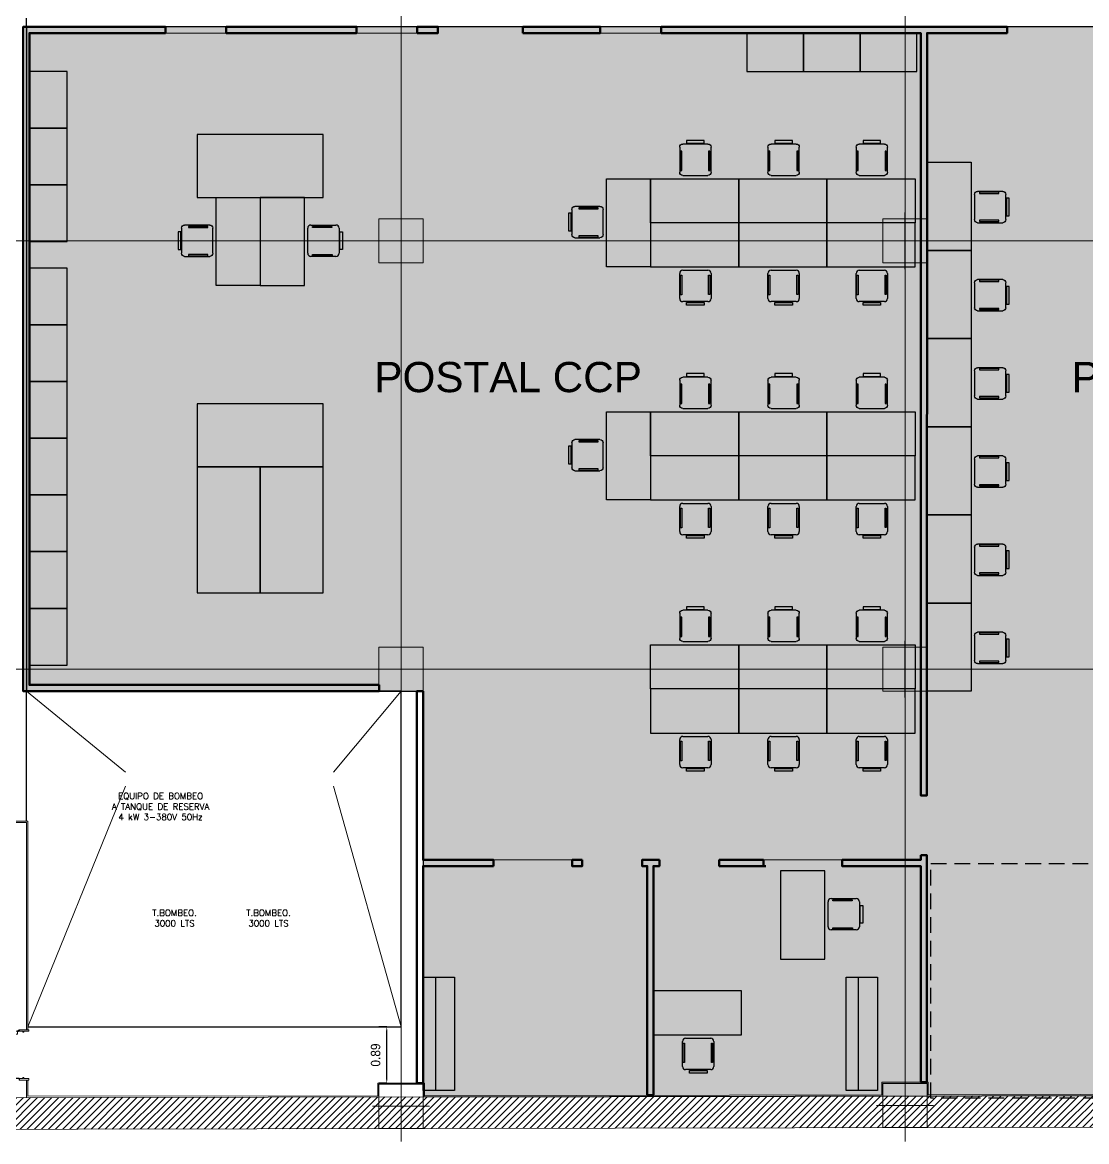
# Model space of a CAD drawing. Header units: millimetres. Extents: x 14 to 290, y 66 to 213.
# Drawn here: x 45.04 to 61.94, y 66.83 to 84.6 of the extents above; entities that cross this region are included whole.
import ezdxf

# ---------------------------------------------------------------- set-up
doc = ezdxf.new("R2010")
doc.units = ezdxf.units.MM
doc.linetypes.add('IRI-OCASA-Layout R 9$0$HIDDEN', pattern=[0.375, 0.25, -0.125])
doc.linetypes.add('OCASA_TODAS_r08$0$HIDDEN2', pattern=[0.1875, 0.125, -0.0625])
for name, color, linetype, lineweight in [('Auxiliares', 252, 'Continuous', 15), ('DIMENSION', 3, 'Continuous', 25), ('Durlock', 252, 'Continuous', 50), ('OCASA_TODAS_r08$0$30-IS. AGUA FRIA', 252, 'Continuous', 15), ('OCASA_TODAS_r08$0$CARP-BARRIDO', 252, 'Continuous', 15), ('OCASA_TODAS_r08$0$CARP-HERRAJES', 252, 'Continuous', 15), ('OCASA_TODAS_r08$0$CARP-HOJA', 252, 'Continuous', 20), ('OCASA_TODAS_r08$0$CARP-MARCO', 252, 'Continuous', 20), ('OCASA_TODAS_r08$0$CARPINTERIA', 252, 'Continuous', 15), ('OCASA_TODAS_r08$0$CGC COLUMNAS', 252, 'Continuous', 20), ('OCASA_TODAS_r08$0$CGC COLUMNAS EJES', 252, 'Continuous', 20), ('OCASA_TODAS_r08$0$CGC TABIQUES', 252, 'Continuous', 20), ('OCASA_TODAS_r08$0$Estructura', 252, 'Continuous', 20), ('OCASA_TODAS_r08$0$HACH MURO', 252, 'Continuous', 15), ('OCASA_TODAS_r08$0$MURO CERAMICO DE 8', 252, 'Continuous', 20), ('OCASA_TODAS_r08$0$REVOQUES', 251, 'Continuous', 15), ('OCASA_TODAS_r08$0$Vista 1', 251, 'Continuous', 15)]:
    doc.layers.add(name, color=color, linetype=linetype, lineweight=lineweight)
for name, color, linetype in [('IRI-OCASA-Layout R 9$0$OCA_Durlock', 252, 'Continuous'), ('IRI-OCASA-Layout R 9$0$OCA_Mobiliario', 252, 'Continuous'), ('IRI-OCASA-Layout R 9$0$OCA_Rejas', 252, 'IRI-OCASA-Layout R 9$0$HIDDEN')]:
    doc.layers.add(name, color=color, linetype=linetype)
doc.styles.add('IRI-OCASA-Layout R 9$0$Standard', font='arial.ttf')
doc.styles.add('OCASA_TODAS_r08$0$CGC .15', font='arial.ttf', dxfattribs={"width": 0.9, "height": 0.15})
doc.styles.add('OCASA_TODAS_r08$0$FJA Normal', font='romans.shx')
doc.dimstyles.new('OCASA_TODAS_r08$0$CGC .15', dxfattribs={"dimscale": 0.5, "dimtxt": 0.15, "dimasz": 0.07, "dimexe": 0.2, "dimexo": 0.1, "dimgap": 0.1, "dimtad": 1, "dimzin": 1, "dimdsep": 46, "dimtxsty": 'OCASA_TODAS_r08$0$CGC .15', "dimcen": 0.2, "dimclrd": 256, "dimclre": 256, "dimclrt": 256, "dimadec": 0, "dimazin": 0, "dimtfac": 1, "dimtmove": 0, "dimatfit": 3, "dimfxl": 1, "dimlwd": -1, "dimarcsym": 0})

# ---------------------------------------------------------------- blocks, each defined once
blk = doc.blocks.new('IRI-OCASA-Layout R 9$0$OCA_SILLA')
at = {"linetype": 'Continuous'}
for p, q in [((0.0549, 0.05), (0.0549, 0.4483)), ((0.1049, 0.4983), (0.5023, 0.4983)), ((0.5523, 0.4483), (0.5523, 0.05)), ((0.5023, 0), (0.1049, 0))]:
    blk.add_line(p, q, dxfattribs=at)
for points in [[(0, 0.1087), (0, 0.3889), (0.0427, 0.3889), (0.0427, 0.1087)], [(0.1654, 0.4663), (0.1654, 0.4876), (0.4749, 0.4876), (0.4749, 0.4663)], [(0.1681, 0.0207), (0.1681, 0.0394), (0.4749, 0.0394), (0.4749, 0.0207)]]:
    blk.add_lwpolyline(points, close=True, dxfattribs=at)
for centre, start, end in [((0.1049, 0.4483), 90, 180), ((0.5023, 0.4483), 0, 90), ((0.1049, 0.05), 180, 270), ((0.5023, 0.05), 270, 0)]:
    blk.add_arc(centre, 0.05, start, end, dxfattribs=at)
blk = doc.blocks.new('IRI-OCASA-Layout R 9$0$OCA_ESCRITORIO')
blk.add_lwpolyline([(0, 1.406141), (0, 0.706141), (1.4, 0.706141), (1.4, 1.406141)], close=True)
at = {"rotation": 90}
blk.add_blockref('IRI-OCASA-Layout R 9$0$OCA_SILLA', (0.961163, 0.100303), dxfattribs=at)
blk = doc.blocks.new('OCASA_TODAS_r08$0$EJES_DE_LA_COLUMNA')
at = {"layer": 'OCASA_TODAS_r08$0$CGC COLUMNAS EJES'}
for p, q in [((0, -0.5), (0, 0.5)), ((-0.5, 0), (0.5, 0))]:
    blk.add_line(p, q, dxfattribs=at)
blk = doc.blocks.new('OCASA_TODAS_r08$0$Estructura SS para Arquitectura')
at = {"layer": 'OCASA_TODAS_r08$0$CGC COLUMNAS'}
for points in [[(1115.908, 284.713), (1116.608, 284.713), (1116.608, 285.413), (1115.908, 285.413), (1115.908, 284.713)], [(1115.908, 284.713), (1116.608, 284.713), (1116.608, 285.413), (1115.908, 285.413), (1115.908, 284.713)], [(1123.908, 284.713), (1124.608, 284.713), (1124.608, 285.413), (1123.908, 285.413), (1123.908, 284.713)], [(1123.908, 284.713), (1124.608, 284.713), (1124.608, 285.413), (1123.908, 285.413), (1123.908, 284.713)], [(1115.908, 277.913), (1116.608, 277.913), (1116.608, 278.613), (1115.908, 278.613), (1115.908, 277.913)], [(1115.908, 277.913), (1116.608, 277.913), (1116.608, 278.613), (1115.908, 278.613), (1115.908, 277.913)], [(1123.908, 277.913), (1124.608, 277.913), (1124.608, 278.613), (1123.908, 278.613), (1123.908, 277.913)], [(1123.908, 277.913), (1124.608, 277.913), (1124.608, 278.613), (1123.908, 278.613), (1123.908, 277.913)], [(1123.909, 270.989), (1124.609, 270.989), (1124.609, 271.689), (1123.909, 271.689), (1123.909, 270.989)], [(1123.909, 270.989), (1124.609, 270.989), (1124.609, 271.689), (1123.909, 271.689), (1123.909, 270.989)], [(1115.908, 270.974), (1116.608, 270.974), (1116.608, 271.674), (1115.908, 271.674), (1115.908, 270.974)], [(1115.908, 270.974), (1116.608, 270.974), (1116.608, 271.674), (1115.908, 271.674), (1115.908, 270.974)]]:
    blk.add_lwpolyline(points, close=True, dxfattribs=at)
at = {"layer": 'OCASA_TODAS_r08$0$CGC TABIQUES', "ltscale": 0.7, "elevation": 0}
for points in [[(1098.108, 301.374), (1098.108, 275.264), (1102.585, 270.948), (1196.461, 271.122)], [(1098.608, 301.374), (1098.608, 275.477), (1102.786, 271.449), (1196.461, 271.622)]]:
    blk.add_lwpolyline(points, dxfattribs=at)
at = {"layer": 'OCASA_TODAS_r08$0$CGC COLUMNAS EJES', "xscale": 0.9, "yscale": 0.9}
for p in [(1116.258, 285.063, 0), (1124.258, 285.063, 0), (1116.258, 278.263, 0), (1124.258, 278.263, 0), (1116.258, 271.324, 0), (1124.259, 271.339, 0)]:
    blk.add_blockref('OCASA_TODAS_r08$0$EJES_DE_LA_COLUMNA', p, dxfattribs=at)
blk = doc.blocks.new('OCASA_TODAS_r08$0$P11 12')
at = {"layer": 'OCASA_TODAS_r08$0$CARP-BARRIDO', "lineweight": -3}
blk.add_arc((-22.999635, -20.880021), 0.73998, 177.340874, 267.231307, dxfattribs=at)
at = {"layer": 'OCASA_TODAS_r08$0$CARP-HERRAJES'}
for p, q in [((-23.084379, -21.552202), (-23.084379, -21.470202)), ((-23.073379, -21.460202), (-23.074379, -21.460202)), ((-23.070379, -21.543202), (-23.070379, -21.463202)), ((-22.950379, -21.543202), (-22.950379, -21.463202)), ((-22.947379, -21.460202), (-22.946379, -21.460202)), ((-22.936379, -21.552202), (-22.936379, -21.470202)), ((-23.047379, -21.562202), (-23.074379, -21.562202)), ((-23.047379, -21.548202), (-23.065379, -21.548202)), ((-23.047379, -21.570127), (-23.047379, -21.541127)), ((-23.044379, -21.538127), (-23.035379, -21.538127)), ((-23.035379, -21.573127), (-23.044379, -21.573127)), ((-22.976379, -21.538127), (-22.985379, -21.538127)), ((-22.985379, -21.573127), (-22.976379, -21.573127)), ((-22.973379, -21.570127), (-22.973379, -21.541127)), ((-22.973379, -21.548202), (-22.955379, -21.548202)), ((-22.973379, -21.562202), (-22.946379, -21.562202))]:
    blk.add_line(p, q, dxfattribs=at)
for centre, radius, start, end in [((-23.074379, -21.470202), 0.01, 90, 180), ((-23.073379, -21.463202), 0.003, 0, 90), ((-22.947379, -21.463202), 0.003, 90, 180), ((-22.946379, -21.470202), 0.01, 0, 90), ((-23.074379, -21.552202), 0.01, 180, 270), ((-23.065379, -21.543202), 0.005, 180, 270), ((-23.044379, -21.541127), 0.003, 90, 180), ((-23.044379, -21.570127), 0.003, 180, 270), ((-22.976379, -21.541127), 0.003, 0, 90), ((-22.976379, -21.570127), 0.003, 270, 0), ((-22.955379, -21.543202), 0.005, 270, 0), ((-22.946379, -21.552202), 0.01, 270, 0)]:
    blk.add_arc(centre, radius, start, end, dxfattribs=at)
at = {"layer": 'OCASA_TODAS_r08$0$CARP-HOJA'}
for p, q in [((-23.035379, -21.619137), (-23.035379, -20.874137)), ((-23.035379, -20.874137), (-22.990379, -20.874137)), ((-23.034179, -21.032444), (-23.034179, -20.875337)), ((-23.034179, -20.875337), (-22.989179, -20.875337)), ((-22.990379, -20.874137), (-22.990379, -20.861637)), ((-22.989179, -20.861637), (-22.989179, -20.875337)), ((-22.986579, -21.017444), (-22.986579, -20.861637)), ((-22.985379, -21.631637), (-22.985379, -20.861637)), ((-23.034179, -21.617937), (-23.034179, -21.032444)), ((-22.986579, -21.631637), (-22.986579, -21.017444)), ((-22.990379, -21.619137), (-23.035379, -21.619137)), ((-22.989179, -21.617937), (-23.034179, -21.617937)), ((-22.990379, -21.619137), (-22.990379, -21.631637)), ((-22.989179, -21.617937), (-22.989179, -21.631637))]:
    blk.add_line(p, q, dxfattribs=at)
for centre, radius, start, end in [((-22.987879, -20.861637), 0.0025, 0, 180), ((-22.987879, -20.861637), 0.0013, 0, 180), ((-22.987879, -21.631637), 0.0025, 180, 0), ((-22.987879, -21.631637), 0.0013, 180, 0)]:
    blk.add_arc(centre, radius, start, end, dxfattribs=at)
at = {"layer": 'OCASA_TODAS_r08$0$CARP-MARCO'}
for p, q in [((-23.738819, -20.69249), (-23.763819, -20.69249)), ((-23.763819, -20.69249), (-23.763819, -20.70749)), ((-23.763819, -20.69249), (-23.763819, -20.70909)), ((-23.762219, -20.70909), (-23.763819, -20.70909)), ((-23.740419, -20.69409), (-23.762219, -20.69409)), ((-23.762219, -20.69409), (-23.762219, -20.70749)), ((-23.762219, -20.69409), (-23.762219, -20.70909)), ((-23.740419, -20.77729), (-23.740419, -20.69409)), ((-23.725419, -20.77729), (-23.740419, -20.77729)), ((-23.740419, -20.84409), (-23.740419, -20.78909)), ((-23.740419, -20.78909), (-23.725419, -20.78909)), ((-23.738819, -20.77569), (-23.738819, -20.69249)), ((-23.723819, -20.77569), (-23.738819, -20.77569)), ((-23.725419, -20.78909), (-23.725419, -20.77729)), ((-23.723819, -20.79069), (-23.723819, -20.77569)), ((-23.003819, -20.79069), (-23.003819, -20.77569)), ((-23.003819, -20.77569), (-22.988819, -20.77569)), ((-23.002219, -20.78909), (-23.002219, -20.77729)), ((-23.002219, -20.77729), (-22.987219, -20.77729)), ((-22.987219, -20.78909), (-23.002219, -20.78909)), ((-22.988819, -20.77569), (-22.988819, -20.69249)), ((-22.988819, -20.69249), (-22.963819, -20.69249)), ((-22.987219, -20.77729), (-22.987219, -20.69409)), ((-22.987219, -20.69409), (-22.965419, -20.69409)), ((-22.987219, -20.84409), (-22.987219, -20.78909)), ((-22.965419, -20.69409), (-22.965419, -20.70749)), ((-22.965419, -20.69409), (-22.965419, -20.70909)), ((-22.965419, -20.70909), (-22.963819, -20.70909)), ((-22.963819, -20.69249), (-22.963819, -20.70749)), ((-22.963819, -20.69249), (-22.963819, -20.70909)), ((-23.763819, -20.84569), (-23.763819, -20.82909)), ((-23.762219, -20.82909), (-23.763819, -20.82909)), ((-23.763819, -20.84569), (-23.763819, -20.83069)), ((-23.763819, -20.84569), (-23.738819, -20.84569)), ((-23.762219, -20.84409), (-23.762219, -20.82909)), ((-23.762219, -20.84409), (-23.762219, -20.83069)), ((-23.762219, -20.84409), (-23.740419, -20.84409)), ((-23.738819, -20.84569), (-23.738819, -20.79069)), ((-23.738819, -20.79069), (-23.723819, -20.79069)), ((-22.988819, -20.79069), (-23.003819, -20.79069)), ((-22.988819, -20.84569), (-22.988819, -20.79069)), ((-22.963819, -20.84569), (-22.988819, -20.84569)), ((-22.965419, -20.84409), (-22.987219, -20.84409)), ((-22.975539, -20.86396), (-22.985379, -20.872593)), ((-22.979123, -20.864195), (-22.985379, -20.869762)), ((-22.973819, -20.852365), (-22.973819, -20.84569)), ((-22.973819, -20.853793), (-22.973819, -20.84569)), ((-22.971819, -20.857198), (-22.971819, -20.84569)), ((-22.965419, -20.84409), (-22.965419, -20.82909)), ((-22.965419, -20.82909), (-22.963819, -20.82909)), ((-22.965419, -20.84409), (-22.965419, -20.83069)), ((-22.963819, -20.84569), (-22.963819, -20.82909)), ((-22.963819, -20.84569), (-22.963819, -20.83069))]:
    blk.add_line(p, q, dxfattribs=at)
blk.add_circle((-22.977704, -20.858365), 0.006, dxfattribs=at)
blk = doc.blocks.new('*D167')
at = {"layer": 'Defpoints', "color": 0}
for p in [(50.825518, 68.653004), (51.052585, 68.653004), (51.052836, 67.761542)]:
    blk.add_point(p, dxfattribs=at)
at = {"layer": 'DIMENSION', "linetype": 'OCASA_TODAS_r08$0$HIDDEN2', "lineweight": -2}
for p, q in [((50.825518, 68.653004), (50.625518, 68.653004)), ((50.825518, 67.761542), (50.625518, 67.761542))]:
    blk.add_line(p, q, dxfattribs=at)
at = {"layer": 'DIMENSION'}
blk.add_line((50.825518, 67.831542), (50.825518, 68.583004), dxfattribs=at)
for points in [[(50.837185, 68.583004), (50.813852, 68.583004), (50.825518, 68.653004)], [(50.813852, 67.831542), (50.837185, 67.831542), (50.825518, 67.761542)]]:
    blk.add_solid(points, dxfattribs=at)
at = {"layer": 'DIMENSION', "insert": (50.648943, 68.207273), "char_height": 0.15, "attachment_point": 5, "rotation": 90, "style": 'OCASA_TODAS_r08$0$CGC .15'}
blk.add_mtext('0.89', dxfattribs=at)
blk = doc.blocks.new('IRI-OCASA-Layout R 9$0$OCA_biblioteca')
for p, q in [((0.5, 1.8), (0, 1.8)), ((0, 1.8), (0, 0)), ((0.2, 1.8), (0.2, 0)), ((0.5, 0), (0.5, 1.8)), ((0, 0), (0.5, 0))]:
    blk.add_line(p, q)

msp = doc.modelspace()

# ---------------------------------------------------------------- hatches: boundary and pattern name
h = msp.add_hatch(color=30)
h.dxf.hatch_style = 1
h.paths.add_polyline_path([(45.104, 84.532), (45.104, 73.982), (51.403, 73.982), (51.403, 67.543), (75.053, 67.587), (75.053, 84.532)])
h.paths.add_polyline_path([(61.849, 86.608), (67.403, 86.608), (67.403, 94.02), (61.849, 94.02)])
at = {"layer": 'OCASA_TODAS_r08$0$HACH MURO'}
h = msp.add_hatch(dxfattribs=at)
h.set_pattern_fill('ANSI31', color=256, scale=0.025, style=0)
h.set_pattern_definition([(45, (894.26853, 83.59833), (-0.056126601, 0.056126601), [])])
h.paths.add_polyline_path([(37.58, 67.517), (33.403, 71.545), (32.903, 71.332), (37.379, 67.016), (106.703, 67.144), (106.703, 67.644)])

# ---------------------------------------------------------------- linework, layer by layer
for p, q in [((45.104, 71.919), (45.104, 84.671)), ((51.053, 73.982), (45.104, 73.982)), ((51.053, 68.653), (51.053, 73.982)), ((45.129, 68.653), (51.053, 68.653))]:
    msp.add_line(p, q)
at = {"layer": 'Auxiliares'}
for p, q in [((59.053, 94.696), (59.053, 66.833)), ((51.053, 91.589), (51.053, 66.833)), ((123.306, 81.132), (31.396, 81.132)), ((31.396, 74.332), (107.053, 74.332))]:
    msp.add_line(p, q, dxfattribs=at)
at = {"layer": 'Defpoints', "color": 6}
msp.add_lwpolyline([(45.104, 84.532), (45.104, 73.982), (51.403, 73.982), (51.403, 67.543), (75.053, 67.587), (75.053, 84.532), (45.104, 84.532)], dxfattribs=at)
at = {"layer": 'Durlock'}
for points in [[(47.311, 84.532), (45.054, 84.532), (45.054, 73.982), (50.703, 73.982), (50.703, 74.082), (45.154, 74.082), (45.154, 84.432), (47.311, 84.432), (47.311, 84.532)], [(48.275, 84.532), (48.275, 84.432), (50.346, 84.432), (50.346, 84.532), (48.275, 84.532)], [(51.31, 84.532), (51.31, 84.432), (51.638, 84.432), (51.638, 84.532), (51.31, 84.532)], [(52.988, 84.432), (52.988, 84.532), (54.216, 84.532), (54.216, 84.432), (52.988, 84.432)], [(55.18, 84.532), (55.18, 84.432), (59.303, 84.432), (59.303, 72.329), (59.402, 72.329), (59.403, 84.432), (60.673, 84.432), (60.673, 84.532), (55.18, 84.532)], [(52.521, 71.206), (52.521, 71.306), (51.403, 71.306), (51.403, 73.982), (51.303, 73.982), (51.303, 67.762), (51.403, 67.762), (51.403, 71.206), (52.521, 71.206)], [(53.929, 71.306), (53.929, 71.206), (53.768, 71.206), (53.768, 71.306), (53.929, 71.306)], [(55.155, 71.306), (55.155, 71.206), (55.06, 71.206), (55.06, 67.569), (54.96, 67.569), (54.96, 71.206), (54.878, 71.206), (54.878, 71.306), (55.155, 71.306)], [(56.806, 71.206), (56.806, 71.306), (56.105, 71.306), (56.105, 71.206), (56.844, 71.206)], [(59.302, 71.379), (59.402, 71.379), (59.402, 67.777), (59.302, 67.777), (59.302, 71.206), (58.053, 71.206), (58.053, 71.306), (59.302, 71.306), (59.302, 71.379)]]:
    msp.add_lwpolyline(points, dxfattribs=at)
at = {"layer": 'IRI-OCASA-Layout R 9$0$OCA_Durlock'}
for p, q in [((45.054, 73.982), (45.054, 84.532)), ((47.034, 84.432), (47.034, 84.432)), ((48.275, 84.532), (48.275, 84.432)), ((45.054, 73.982), (50.703, 73.982)), ((45.154, 74.082), (50.703, 74.082)), ((51.303, 73.982), (51.303, 67.762)), ((59.402, 71.306, 0), (59.402, 67.777, 0)), ((54.96, 71.196, 0), (54.96, 67.777, 0)), ((59.302, 71.206, 0), (59.302, 67.777, 0))]:
    msp.add_line(p, q, dxfattribs=at)
at = {"layer": 'IRI-OCASA-Layout R 9$0$OCA_Mobiliario'}
for points in [[(57.441, 84.423), (56.541, 84.423), (56.541, 83.823), (57.441, 83.823)], [(58.341, 84.423), (57.441, 84.423), (57.441, 83.823), (58.341, 83.823)], [(59.241, 84.423), (58.341, 84.423), (58.341, 83.823), (59.241, 83.823)], [(45.154, 83.823), (45.154, 82.923), (45.754, 82.923), (45.754, 83.823)], [(45.154, 82.923), (45.154, 82.023), (45.754, 82.023), (45.754, 82.923)], [(49.818, 82.823), (47.818, 82.823), (47.818, 81.823), (49.818, 81.823)], [(45.154, 82.023), (45.154, 81.123), (45.754, 81.123), (45.754, 82.023)], [(45.154, 80.699), (45.154, 79.799), (45.754, 79.799), (45.754, 80.699)], [(45.154, 79.799), (45.154, 78.899), (45.754, 78.899), (45.754, 79.799)], [(45.154, 78.899), (45.154, 77.999), (45.754, 77.999), (45.754, 78.899)], [(49.818, 78.546), (47.818, 78.546), (47.818, 77.546), (49.818, 77.546)], [(45.154, 77.999), (45.154, 77.099), (45.754, 77.099), (45.754, 77.999)], [(47.818, 77.546), (47.818, 75.546), (48.818, 75.546), (48.818, 77.546)], [(48.818, 77.546), (48.818, 75.546), (49.818, 75.546), (49.818, 77.546)], [(45.154, 77.099), (45.154, 76.199), (45.754, 76.199), (45.754, 77.099)], [(45.154, 76.199), (45.154, 75.299), (45.754, 75.299), (45.754, 76.199)], [(45.154, 75.299), (45.154, 74.399), (45.754, 74.399), (45.754, 75.299)]]:
    msp.add_lwpolyline(points, close=True, dxfattribs=at)
at = {"layer": 'IRI-OCASA-Layout R 9$0$OCA_Rejas'}
msp.add_lwpolyline([(64.754, 71.248), (64.754, 67.523), (59.462, 67.523), (59.462, 71.248)], close=True, dxfattribs=at)
at = {"layer": 'OCASA_TODAS_r08$0$CARPINTERIA'}
for p, q in [((52.521, 71.306), (53.768, 71.306)), ((56.806, 71.306), (58.053, 71.306))]:
    msp.add_line(p, q, dxfattribs=at)
for points in [[(47.311, 84.532), (48.275, 84.532)], [(47.311, 84.432), (48.275, 84.432)], [(50.346, 84.532), (51.31, 84.532)], [(50.346, 84.432), (51.31, 84.432)], [(54.216, 84.532), (55.18, 84.532)], [(54.216, 84.432), (55.18, 84.432)], [(56.844, 71.306), (58.016, 71.306)]]:
    msp.add_lwpolyline(points, dxfattribs=at)
at = {"layer": 'OCASA_TODAS_r08$0$MURO CERAMICO DE 8', "elevation": 0}
for points in [[(45.109, 68.608), (45.109, 71.899), (44.851, 71.899)], [(45.109, 67.532), (45.109, 67.811)]]:
    msp.add_lwpolyline(points, dxfattribs=at)
at = {"layer": 'OCASA_TODAS_r08$0$REVOQUES'}
for p, q in [((45.009, 68.608), (45.129, 68.608)), ((45.009, 67.811), (45.129, 67.811))]:
    msp.add_line(p, q, dxfattribs=at)
at = {"layer": 'OCASA_TODAS_r08$0$REVOQUES', "elevation": 0}
for points in [[(45.129, 68.608), (45.129, 71.919), (44.851, 71.919), (44.851, 71.789)], [(83.423, 67.823), (82.683, 67.823), (82.683, 67.62), (75.423, 67.607), (75.423, 67.808), (74.683, 67.808), (74.683, 67.605), (67.423, 67.592), (67.423, 67.792), (66.683, 67.792), (66.683, 67.59), (59.423, 67.577), (59.423, 67.777), (58.683, 67.777), (58.683, 67.576), (51.423, 67.562), (51.423, 67.762), (50.683, 67.762), (50.683, 67.561), (45.129, 67.553), (45.129, 67.811)]]:
    msp.add_lwpolyline(points, dxfattribs=at)
at = {"layer": 'OCASA_TODAS_r08$0$Vista 1'}
for p, q in [((46.677, 72.698), (45.104, 73.982)), ((51.053, 73.982), (49.978, 72.698)), ((46.677, 72.476), (45.129, 68.653)), ((49.978, 72.476), (51.053, 68.653))]:
    msp.add_line(p, q, dxfattribs=at)

# ---------------------------------------------------------------- block references
at = {"layer": 'IRI-OCASA-Layout R 9$0$OCA_Mobiliario', "xscale": -1}
for name, p, rotation in [('IRI-OCASA-Layout R 9$0$OCA_ESCRITORIO', (55.014, 82.825), 180), ('IRI-OCASA-Layout R 9$0$OCA_ESCRITORIO', (56.414, 82.825), 180), ('IRI-OCASA-Layout R 9$0$OCA_ESCRITORIO', (57.814, 82.825), 180), ('IRI-OCASA-Layout R 9$0$OCA_ESCRITORIO', (60.809, 82.382, 0), 90), ('IRI-OCASA-Layout R 9$0$OCA_ESCRITORIO', (53.608, 80.719), 270), ('IRI-OCASA-Layout R 9$0$OCA_ESCRITORIO', (47.412, 80.423), 270), ('IRI-OCASA-Layout R 9$0$OCA_ESCRITORIO', (60.809, 80.982, 0), 90), ('IRI-OCASA-Layout R 9$0$OCA_ESCRITORIO', (60.809, 79.582, 0), 90), ('IRI-OCASA-Layout R 9$0$OCA_ESCRITORIO', (55.014, 79.125), 180), ('IRI-OCASA-Layout R 9$0$OCA_ESCRITORIO', (56.414, 79.125), 180), ('IRI-OCASA-Layout R 9$0$OCA_ESCRITORIO', (57.814, 79.125), 180), ('IRI-OCASA-Layout R 9$0$OCA_ESCRITORIO', (53.608, 77.019), 270), ('IRI-OCASA-Layout R 9$0$OCA_ESCRITORIO', (60.809, 78.182, 0), 90), ('IRI-OCASA-Layout R 9$0$OCA_ESCRITORIO', (60.809, 76.782, 0), 90), ('IRI-OCASA-Layout R 9$0$OCA_ESCRITORIO', (60.809, 75.382, 0), 90), ('IRI-OCASA-Layout R 9$0$OCA_ESCRITORIO', (55.014, 75.425), 180), ('IRI-OCASA-Layout R 9$0$OCA_ESCRITORIO', (56.414, 75.425), 180), ('IRI-OCASA-Layout R 9$0$OCA_ESCRITORIO', (57.814, 75.425), 180), ('IRI-OCASA-Layout R 9$0$OCA_biblioteca', (51.403, 69.446), 180), ('IRI-OCASA-Layout R 9$0$OCA_biblioteca', (58.117, 69.446), 180)]:
    msp.add_blockref(name, p, dxfattribs=dict(at, rotation=rotation))
at = {"layer": 'IRI-OCASA-Layout R 9$0$OCA_Mobiliario', "rotation": 90}
for p in [(50.224, 80.423), (58.484, 69.731)]:
    msp.add_blockref('IRI-OCASA-Layout R 9$0$OCA_ESCRITORIO', p, dxfattribs=at)
at = {"layer": 'IRI-OCASA-Layout R 9$0$OCA_Mobiliario'}
for p in [(55.014, 80.013), (56.414, 80.013), (57.814, 80.013), (55.014, 76.313), (56.414, 76.313), (57.814, 76.313), (55.014, 72.613), (56.414, 72.613), (57.814, 72.613), (55.058, 67.821)]:
    msp.add_blockref('IRI-OCASA-Layout R 9$0$OCA_ESCRITORIO', p, dxfattribs=at)
at = {"layer": 'OCASA_TODAS_r08$0$CARPINTERIA', "xscale": -1, "rotation": 270}
msp.add_blockref('OCASA_TODAS_r08$0$P11 12', (65.838, 91.573, 0), dxfattribs=at)
at = {"layer": 'OCASA_TODAS_r08$0$Estructura'}
msp.add_blockref('OCASA_TODAS_r08$0$Estructura SS para Arquitectura', (-1065.206, -203.931, 0), dxfattribs=at)

# ---------------------------------------------------------------- texts
at = {"color": 7, "char_height": 0.48, "attachment_point": 7, "style": 'IRI-OCASA-Layout R 9$0$Standard'}
for insert in [(50.154, 78.724, 0), (61.222, 78.724, 0)]:
    msp.add_mtext_dynamic_manual_height_columns('\\pxqc;POSTAL CCP', width=5.19656, gutter_width=12.5, heights=[0], dxfattribs=dict(at, insert=insert))
at = {"layer": 'OCASA_TODAS_r08$0$30-IS. AGUA FRIA', "char_height": 0.1, "attachment_point": 1, "style": 'OCASA_TODAS_r08$0$FJA Normal'}
for s, width, insert in [('\\pxqc;EQUIPO DE BOMBEO \\PA TANQUE DE RESERVA\\P4 kW 3-380V 50Hz', 1.50881, (46.481, 72.369, 0)), ('\\pxqc;T.BOMBEO.\\P3000 LTS', 1.29814, (46.807, 70.515, 0)), ('\\pxqc;T.BOMBEO.\\P3000 LTS', 1.29814, (48.299, 70.515, 0))]:
    msp.add_mtext_dynamic_manual_height_columns(s, width=width, gutter_width=105, heights=[0], dxfattribs=dict(at, insert=insert))

# ---------------------------------------------------------------- dimensions: what is measured, and where the dimension line sits
at = {"layer": 'DIMENSION'}
dim = msp.add_linear_dim(base=(50.826, 68.653, 0), p1=(51.053, 67.762, 0), p2=(51.053, 68.653, 0), angle=90, dimstyle='OCASA_TODAS_r08$0$CGC .15', override={"dimscale": 1, "dimfxl": 0, "dimfxlon": 1, "dimarcsym": 2}, dxfattribs=at)
dim.commit()
dim.dimension.update_dxf_attribs({"geometry": '*D167', "text_midpoint": (50.649, 68.207, 0)})

doc.saveas('drawing.dxf')
